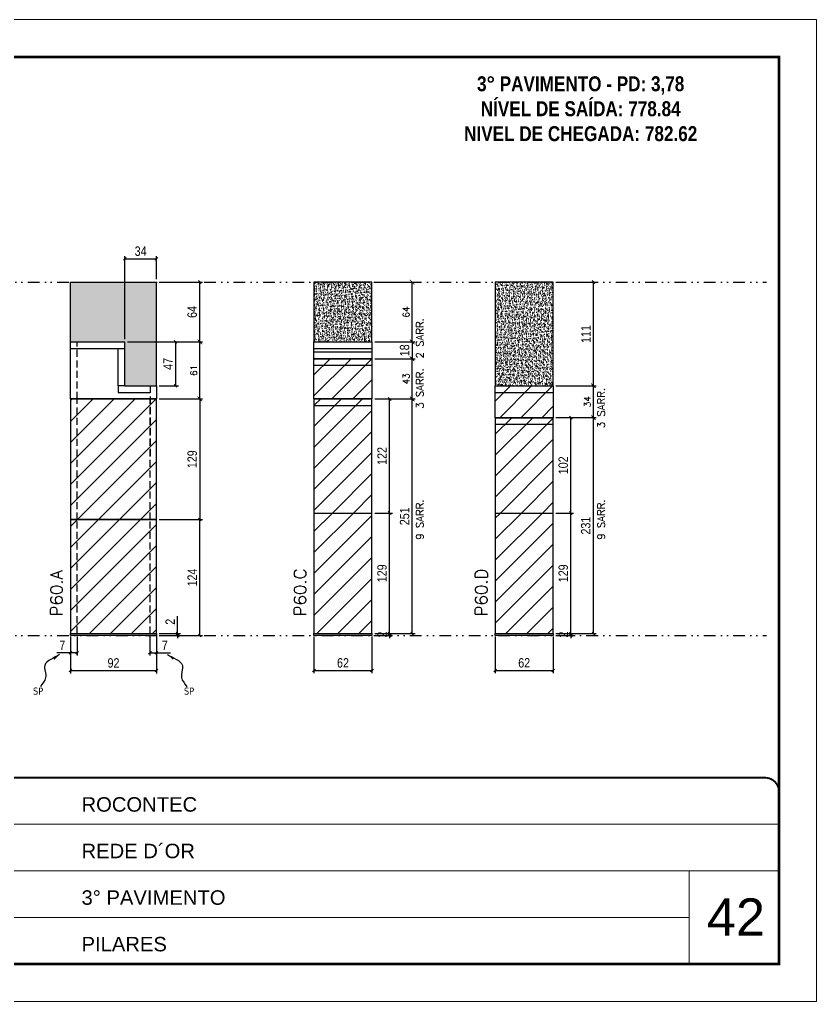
# Model space of a CAD drawing. Extents: x 2949 to 9203, y -16089 to 12527.
# Drawn here: x 5180 to 6033, y -9 to 1041 of the extents above; entities that cross this region are included whole.
import ezdxf

# ---------------------------------------------------------------- set-up
doc = ezdxf.new("R2010")
doc.units = 0
for name, pattern in [('CONTINUO', [0]), ('DASHED', [0.75, 0.5, -0.25]), ('DIVIDE2', [0.625, 0.25, -0.125, 0, -0.125, 0, -0.125]), ('HIDDEN', [0.375, 0.25, -0.125])]:
    doc.linetypes.add(name, pattern=pattern)
for name, color, linetype, lineweight in [('CARIMBO', 255, 'Continuous', 9), ('Folhas', 255, 'Continuous', 9), ('Hachura', 251, 'Continuous', 9), ('SARRAFO DE PRESSAO', 251, 'DASHED', 9), ('Texto Seção', 7, 'Continuous', 15)]:
    doc.layers.add(name, color=color, linetype=linetype, lineweight=lineweight)
for name, color, linetype in [('COTA', 241, 'Continuous'), ('NOMENCLATURA', 7, 'Continuous'), ('Nível', 160, 'Continuous'), ('Painéis', 200, 'Continuous'), ('SARR_2.2x7', 40, 'Continuous'), ('Sarrafo de Pressão', 42, 'HIDDEN'), ('texto', 7, 'Continuous')]:
    doc.layers.add(name, color=color, linetype=linetype)
doc.styles.add('ARIAL', font='arial.ttf')
doc.styles.add('COTA TECNICA', font='techl___.ttf', dxfattribs={"height": 10})
doc.styles.add('COTA TECNICA-50', font='techl___.ttf', dxfattribs={"height": 10})
doc.styles.add('REGUA-120', font='ROMANS.shx', dxfattribs={"height": 15})
doc.styles.add('ROMANC', font='techb___.ttf', dxfattribs={"height": 2.5})
doc.styles.add('ROMANS', font='romans.shx')
doc.styles.get("Standard").update_dxf_attribs({"font": 'arial.ttf'})
doc.dimstyles.new('COTA PAINEL-50', dxfattribs={"dimtxt": 10, "dimasz": 3, "dimexe": 3, "dimexo": 3, "dimgap": 3, "dimtad": 1, "dimdec": 1, "dimzin": 12, "dimdsep": 46, "dimtxsty": 'COTA TECNICA-50', "dimblk1": 'OBLIQUE', "dimblk2": 'OBLIQUE', "dimsah": 1, "dimcen": 0.9, "dimclrd": 4, "dimclre": 4, "dimclrt": 240, "dimadec": 1, "dimazin": 3, "dimtfac": 1, "dimtdec": 1, "dimtmove": 0, "dimatfit": 3, "dimfxl": 1, "dimtolj": 1, "dimtzin": 12, "dimarcsym": 0})
doc.dimstyles.new('Cota Paínel', dxfattribs={"dimtxt": 7, "dimasz": 5, "dimexe": 3, "dimexo": 3, "dimgap": 3, "dimtad": 1, "dimdec": 1, "dimzin": 12, "dimdsep": 46, "dimtxsty": 'ROMANS', "dimblk": 'ARCHTICK', "dimcen": 0, "dimclrd": 4, "dimclre": 4, "dimclrt": 1, "dimadec": 1, "dimazin": 3, "dimtfac": 1, "dimtdec": 1, "dimtmove": 0, "dimatfit": 3, "dimldrblk": 'OBLIQUE', "dimfxl": 1, "dimtolj": 1, "dimtzin": 12, "dimarcsym": 0})
doc.dimstyles.new('PAINEL', dxfattribs={"dimtxt": 10, "dimasz": 3, "dimexe": 3, "dimexo": 3, "dimgap": 3, "dimtad": 1, "dimdec": 1, "dimzin": 12, "dimdsep": 46, "dimtxsty": 'COTA TECNICA', "dimblk1": 'OBLIQUE', "dimblk2": 'OBLIQUE', "dimsah": 1, "dimcen": 0.9, "dimclrd": 4, "dimclre": 4, "dimclrt": 240, "dimadec": 1, "dimazin": 3, "dimtfac": 1, "dimtdec": 1, "dimtmove": 0, "dimatfit": 3, "dimfxl": 1, "dimtolj": 1, "dimtzin": 12, "dimarcsym": 0})
doc.dimstyles.get("Standard").update_dxf_attribs({"dimtxt": 0.18, "dimasz": 0.18, "dimexe": 0.18, "dimexo": 0.0625, "dimgap": 0.09, "dimtad": 0, "dimtih": 1, "dimtoh": 1, "dimdec": 4, "dimzin": 0, "dimdsep": 46, "dimtxsty": 'Standard', "dimcen": 0.09, "dimadec": 0, "dimazin": 0, "dimtfac": 1, "dimtdec": 4, "dimtofl": 0, "dimtmove": 0, "dimatfit": 3, "dimfxl": 1, "dimtolj": 1, "dimtzin": 0, "dimarcsym": 0})
pattern_1 = [(45, (-125915.903, -28456.346), (-11.2253202, 11.2253202), [])]
pattern_2 = [(45, (-126211.354, -28456.346), (-11.2253202, 11.2253202), [])]

# ---------------------------------------------------------------- blocks, each defined once
blk = doc.blocks.new('9999999999')
at = {"color": 30, "linetype": 'CONTINUO'}
for p, q in [((98564.6, 34379.6), (99584, 34379.6)), ((98564.6, 34329.8), (99488, 34329.8)), ((99584, 34329.8), (99488, 34329.8)), ((99488, 34329.8), (99488, 34230.2)), ((98564.6, 34280), (99488, 34280))]:
    blk.add_line(p, q, dxfattribs=at)
at = {"color": 30, "linetype": 'CONTINUO', "const_width": 2}
blk.add_lwpolyline([(99584, 34230.2), (99584, 34414.4, 0.414214), (99569, 34429.4), (98229, 34429.4, 0.414214), (98214, 34414.4), (98214, 34245.2, 0.414214), (98229, 34230.2), (99584, 34230.2)], format="xyb", dxfattribs=at)
at = {"layer": 'Folhas'}
blk.add_lwpolyline([(98139, 34190.2), (99624, 34190.2), (99624, 35240.2), (98139, 35240.2)], close=True, dxfattribs=at)
at = {"layer": 'Folhas', "color": 30, "const_width": 3}
blk.add_lwpolyline([(98214, 34230.2), (99584, 34230.2), (99584, 35200.2), (98214, 35200.2)], close=True, dxfattribs=at)
at = {"color": 7, "linetype": 'Continuous', "ltscale": 5, "style": 'ARIAL'}
for s, height, p in [('ROCONTEC', 15.48, (98837.7, 34393.1)), ('REDE D´OR', 15.48, (98837.7, 34343.3)), ('3° PAVIMENTO', 15.483, (98837.7, 34293.5)), ('PILARES', 15.48, (98837.7, 34243.7))]:
    blk.add_text(s, height=height, dxfattribs=at).set_placement(p)
blk = doc.blocks.new('_Oblique')
at = {"color": 0, "linetype": 'ByBlock', "lineweight": -2}
blk.add_line((-0.5, -0.5), (0.5, 0.5), dxfattribs=at)
blk = doc.blocks.new('*D1365')
at = {"layer": 'COTA', "color": 4, "lineweight": -2, "transparency": 16777216}
for p, q in [((5234.5, 381.3), (5234.5, 341.8)), ((5326.5, 381.3), (5326.5, 341.8)), ((5234.5, 344.8), (5326.5, 344.8))]:
    blk.add_line(p, q, dxfattribs=at)
at = {"layer": 'Defpoints', "color": 0, "transparency": 16777216}
for p in [(5234.5, 384.3), (5326.5, 384.3), (5326.5, 344.8)]:
    blk.add_point(p, dxfattribs=at)
at = {"layer": 'COTA', "color": 4, "lineweight": -2, "transparency": 16777216, "xscale": 3, "yscale": 3, "zscale": 3, "rotation": 180}
blk.add_blockref('_Oblique', (5234.5, 344.8), dxfattribs=at)
at = {"layer": 'COTA', "color": 4, "lineweight": -2, "transparency": 16777216, "xscale": 3, "yscale": 3, "zscale": 3}
blk.add_blockref('_Oblique', (5326.5, 344.8), dxfattribs=at)
at = {"layer": 'COTA', "color": 240, "transparency": 16777216, "insert": (5280.5, 352.9), "char_height": 10, "attachment_point": 5, "style": 'COTA TECNICA'}
blk.add_mtext('\\A1;92', dxfattribs=at)
blk = doc.blocks.new('*D1366')
at = {"layer": 'COTA', "color": 4, "lineweight": -2, "transparency": 16777216}
for p, q in [((5234.5, 379.3), (5234.5, 360.8)), ((5241.5, 381.3), (5241.5, 360.8)), ((5234.5, 363.8), (5219.8, 363.8)), ((5241.5, 363.8), (5234.5, 363.8))]:
    blk.add_line(p, q, dxfattribs=at)
at = {"layer": 'Defpoints', "color": 0, "transparency": 16777216}
for p in [(5234.5, 382.3), (5241.5, 384.3), (5234.5, 363.8)]:
    blk.add_point(p, dxfattribs=at)
at = {"layer": 'COTA', "color": 4, "lineweight": -2, "transparency": 16777216, "xscale": 3, "yscale": 3, "zscale": 3, "rotation": 180}
blk.add_blockref('_Oblique', (5234.5, 363.8), dxfattribs=at)
at = {"layer": 'COTA', "color": 4, "lineweight": -2, "transparency": 16777216, "xscale": 3, "yscale": 3, "zscale": 3}
blk.add_blockref('_Oblique', (5241.5, 363.8), dxfattribs=at)
at = {"layer": 'COTA', "color": 240, "transparency": 16777216, "insert": (5225.7, 371.8), "char_height": 10, "attachment_point": 5, "style": 'COTA TECNICA-50'}
blk.add_mtext('\\A1;7', dxfattribs=at)
blk = doc.blocks.new('*D1367')
at = {"layer": 'COTA', "color": 4, "lineweight": -2, "transparency": 16777216}
for p, q in [((5319.5, 381.3), (5319.5, 360.8)), ((5326.5, 379.3), (5326.5, 360.8)), ((5319.5, 363.8), (5326.5, 363.8)), ((5326.5, 363.8), (5341.3, 363.8))]:
    blk.add_line(p, q, dxfattribs=at)
at = {"layer": 'Defpoints', "color": 0, "transparency": 16777216}
for p in [(5319.5, 384.3), (5326.5, 382.3), (5326.5, 363.8)]:
    blk.add_point(p, dxfattribs=at)
at = {"layer": 'COTA', "color": 4, "lineweight": -2, "transparency": 16777216, "xscale": 3, "yscale": 3, "zscale": 3, "rotation": 180}
blk.add_blockref('_Oblique', (5319.5, 363.8), dxfattribs=at)
at = {"layer": 'COTA', "color": 4, "lineweight": -2, "transparency": 16777216, "xscale": 3, "yscale": 3, "zscale": 3}
blk.add_blockref('_Oblique', (5326.5, 363.8), dxfattribs=at)
at = {"layer": 'COTA', "color": 240, "transparency": 16777216, "insert": (5335.4, 371.8), "char_height": 10, "attachment_point": 5, "style": 'COTA TECNICA-50'}
blk.add_mtext('\\A1;7', dxfattribs=at)
blk = doc.blocks.new('*D1368')
at = {"layer": 'COTA', "color": 4, "lineweight": -2, "transparency": 16777216}
for p, q in [((5329.5, 506.3), (5375.8, 506.3)), ((5372.8, 382.3), (5372.8, 506.3)), ((5329.5, 382.3), (5375.8, 382.3))]:
    blk.add_line(p, q, dxfattribs=at)
at = {"layer": 'Defpoints', "color": 0, "transparency": 16777216}
for p in [(5326.5, 506.3), (5372.8, 506.3), (5326.5, 382.3)]:
    blk.add_point(p, dxfattribs=at)
at = {"layer": 'COTA', "color": 4, "lineweight": -2, "transparency": 16777216, "xscale": 3, "yscale": 3, "zscale": 3}
for p, rotation in [((5372.8, 506.3), 90), ((5372.8, 382.3), 270)]:
    blk.add_blockref('_Oblique', p, dxfattribs=dict(at, rotation=rotation))
at = {"layer": 'COTA', "color": 240, "transparency": 16777216, "insert": (5364.7, 444.3), "char_height": 10, "attachment_point": 5, "rotation": 90, "style": 'COTA TECNICA-50'}
blk.add_mtext('\\A1;124', dxfattribs=at)
blk = doc.blocks.new('*D1369')
at = {"layer": 'COTA', "color": 4, "lineweight": -2, "transparency": 16777216}
for p, q in [((5349.1, 384.3), (5349.1, 403.1)), ((5329.5, 384.3), (5352.1, 384.3)), ((5329.5, 382.3), (5352.1, 382.3)), ((5349.1, 382.3), (5349.1, 384.3)), ((5349.1, 382.3), (5349.1, 379.3))]:
    blk.add_line(p, q, dxfattribs=at)
at = {"layer": 'Defpoints', "color": 0, "transparency": 16777216}
for p in [(5326.5, 384.3), (5326.5, 382.3), (5349.1, 382.3)]:
    blk.add_point(p, dxfattribs=at)
at = {"layer": 'COTA', "color": 4, "lineweight": -2, "transparency": 16777216, "xscale": 3, "yscale": 3, "zscale": 3}
for p, rotation in [((5349.1, 384.3), 270), ((5349.1, 382.3), 90)]:
    blk.add_blockref('_Oblique', p, dxfattribs=dict(at, rotation=rotation))
at = {"layer": 'COTA', "color": 240, "transparency": 16777216, "insert": (5341.1, 397), "char_height": 10, "attachment_point": 5, "rotation": 90, "style": 'COTA TECNICA-50'}
blk.add_mtext('\\A1;2', dxfattribs=at)
blk = doc.blocks.new('*D1370')
at = {"layer": 'COTA', "color": 4, "linetype": 'ByBlock', "lineweight": -2, "transparency": 16777216}
for p, q in [((5329.5, 635.3), (5375.8, 635.3)), ((5372.8, 635.3), (5372.8, 506.3)), ((5329.5, 506.3), (5375.8, 506.3))]:
    blk.add_line(p, q, dxfattribs=at)
at = {"layer": 'Defpoints', "color": 0, "linetype": 'ByBlock', "transparency": 16777216}
for p in [(5326.5, 635.3), (5326.5, 506.3), (5372.8, 506.3)]:
    blk.add_point(p, dxfattribs=at)
at = {"layer": 'COTA', "color": 4, "linetype": 'ByBlock', "lineweight": -2, "transparency": 16777216, "xscale": 3, "yscale": 3, "zscale": 3}
for p, rotation in [((5372.8, 635.3), 90), ((5372.8, 506.3), 270)]:
    blk.add_blockref('_Oblique', p, dxfattribs=dict(at, rotation=rotation))
at = {"layer": 'COTA', "color": 240, "linetype": 'ByBlock', "transparency": 16777216, "insert": (5364.7, 570.8), "char_height": 10, "attachment_point": 5, "rotation": 90, "style": 'COTA TECNICA'}
blk.add_mtext('\\A1;129', dxfattribs=at)
blk = doc.blocks.new('*D1371')
at = {"layer": 'COTA', "color": 4, "lineweight": -2, "transparency": 16777216}
for p, q in [((5495, 381.3), (5495, 341.9)), ((5557, 381.3), (5557, 341.9)), ((5495, 344.9), (5557, 344.9))]:
    blk.add_line(p, q, dxfattribs=at)
at = {"layer": 'Defpoints', "color": 0, "transparency": 16777216}
for p in [(5495, 384.3), (5557, 384.3), (5557, 344.9)]:
    blk.add_point(p, dxfattribs=at)
at = {"layer": 'COTA', "color": 4, "lineweight": -2, "transparency": 16777216, "xscale": 3, "yscale": 3, "zscale": 3, "rotation": 180}
blk.add_blockref('_Oblique', (5495, 344.9), dxfattribs=at)
at = {"layer": 'COTA', "color": 4, "lineweight": -2, "transparency": 16777216, "xscale": 3, "yscale": 3, "zscale": 3}
blk.add_blockref('_Oblique', (5557, 344.9), dxfattribs=at)
at = {"layer": 'COTA', "color": 240, "transparency": 16777216, "insert": (5526, 353), "char_height": 10, "attachment_point": 5, "style": 'COTA TECNICA'}
blk.add_mtext('\\A1;62', dxfattribs=at)
blk = doc.blocks.new('*D1372')
at = {"layer": 'COTA', "color": 4, "lineweight": -2, "transparency": 16777216}
for p, q in [((5560, 384.3), (5578.9, 384.3)), ((5560, 382.3), (5578.9, 382.3)), ((5575.9, 384.3), (5575.9, 387.3)), ((5575.9, 382.3), (5575.9, 384.3)), ((5575.9, 382.3), (5575.9, 379.3))]:
    blk.add_line(p, q, dxfattribs=at)
at = {"layer": 'Defpoints', "color": 0, "transparency": 16777216}
for p in [(5557, 384.3), (5557, 382.3), (5575.9, 384.3)]:
    blk.add_point(p, dxfattribs=at)
at = {"layer": 'COTA', "color": 4, "lineweight": -2, "transparency": 16777216, "xscale": 3, "yscale": 3, "zscale": 3}
for p, rotation in [((5575.9, 384.3), 270), ((5575.9, 382.3), 90)]:
    blk.add_blockref('_Oblique', p, dxfattribs=dict(at, rotation=rotation))
at = {"layer": 'COTA', "color": 240, "transparency": 16777216, "insert": (5567.9, 383.3), "char_height": 10, "attachment_point": 5, "rotation": 90, "style": 'COTA TECNICA-50'}
blk.add_mtext('\\A1;2', dxfattribs=at)
blk = doc.blocks.new('*D1384')
at = {"layer": 'COTA', "color": 4, "linetype": 'ByBlock', "lineweight": -2, "transparency": 16777216}
for p, q in [((5560, 635.3), (5603.1, 635.3)), ((5600.1, 384.3), (5600.1, 635.3)), ((5560, 384.3), (5603.1, 384.3))]:
    blk.add_line(p, q, dxfattribs=at)
at = {"layer": 'Defpoints', "color": 0, "linetype": 'ByBlock', "transparency": 16777216}
for p in [(5557, 635.3), (5600.1, 635.3), (5557, 384.3)]:
    blk.add_point(p, dxfattribs=at)
at = {"layer": 'COTA', "color": 4, "linetype": 'ByBlock', "lineweight": -2, "transparency": 16777216, "xscale": 3, "yscale": 3, "zscale": 3}
for p, rotation in [((5600.1, 635.3), 90), ((5600.1, 384.3), 270)]:
    blk.add_blockref('_Oblique', p, dxfattribs=dict(at, rotation=rotation))
at = {"layer": 'COTA', "color": 240, "linetype": 'ByBlock', "transparency": 16777216, "insert": (5592, 509.8), "char_height": 10, "attachment_point": 5, "rotation": 90, "style": 'COTA TECNICA'}
blk.add_mtext('\\A1;251', dxfattribs=at)
blk = doc.blocks.new('*D1385')
at = {"layer": 'COTA', "color": 4, "linetype": 'ByBlock', "lineweight": -2, "transparency": 16777216}
for p, q in [((5560, 513.3), (5578.9, 513.3)), ((5575.9, 384.3), (5575.9, 513.3)), ((5560, 384.3), (5578.9, 384.3))]:
    blk.add_line(p, q, dxfattribs=at)
at = {"layer": 'Defpoints', "color": 0, "linetype": 'ByBlock', "transparency": 16777216}
for p in [(5557, 513.3), (5575.9, 513.3), (5557, 384.3)]:
    blk.add_point(p, dxfattribs=at)
at = {"layer": 'COTA', "color": 4, "linetype": 'ByBlock', "lineweight": -2, "transparency": 16777216, "xscale": 3, "yscale": 3, "zscale": 3}
for p, rotation in [((5575.9, 513.3), 90), ((5575.9, 384.3), 270)]:
    blk.add_blockref('_Oblique', p, dxfattribs=dict(at, rotation=rotation))
at = {"layer": 'COTA', "color": 240, "linetype": 'ByBlock', "transparency": 16777216, "insert": (5567.8, 448.8), "char_height": 10, "attachment_point": 5, "rotation": 90, "style": 'COTA TECNICA'}
blk.add_mtext('\\A1;129', dxfattribs=at)
blk = doc.blocks.new('*D1386')
at = {"layer": 'COTA', "color": 4, "linetype": 'ByBlock', "lineweight": -2, "transparency": 16777216}
for p, q in [((5560, 635.3), (5578.9, 635.3)), ((5575.9, 513.3), (5575.9, 635.3)), ((5560, 513.3), (5578.9, 513.3))]:
    blk.add_line(p, q, dxfattribs=at)
at = {"layer": 'Defpoints', "color": 0, "linetype": 'ByBlock', "transparency": 16777216}
for p in [(5557, 635.3), (5575.9, 635.3), (5557, 513.3)]:
    blk.add_point(p, dxfattribs=at)
at = {"layer": 'COTA', "color": 4, "linetype": 'ByBlock', "lineweight": -2, "transparency": 16777216, "xscale": 3, "yscale": 3, "zscale": 3}
for p, rotation in [((5575.9, 635.3), 90), ((5575.9, 513.3), 270)]:
    blk.add_blockref('_Oblique', p, dxfattribs=dict(at, rotation=rotation))
at = {"layer": 'COTA', "color": 240, "linetype": 'ByBlock', "transparency": 16777216, "insert": (5567.8, 574.3), "char_height": 10, "attachment_point": 5, "rotation": 90, "style": 'COTA TECNICA'}
blk.add_mtext('\\A1;122', dxfattribs=at)
blk = doc.blocks.new('*D1373')
at = {"layer": 'COTA', "color": 4, "lineweight": -2, "transparency": 16777216}
for p, q in [((5688.9, 381.3), (5688.9, 341.9)), ((5750.9, 381.3), (5750.9, 341.9)), ((5688.9, 344.9), (5750.9, 344.9))]:
    blk.add_line(p, q, dxfattribs=at)
at = {"layer": 'Defpoints', "color": 0, "transparency": 16777216}
for p in [(5688.9, 384.3), (5750.9, 384.3), (5750.9, 344.9)]:
    blk.add_point(p, dxfattribs=at)
at = {"layer": 'COTA', "color": 4, "lineweight": -2, "transparency": 16777216, "xscale": 3, "yscale": 3, "zscale": 3, "rotation": 180}
blk.add_blockref('_Oblique', (5688.9, 344.9), dxfattribs=at)
at = {"layer": 'COTA', "color": 4, "lineweight": -2, "transparency": 16777216, "xscale": 3, "yscale": 3, "zscale": 3}
blk.add_blockref('_Oblique', (5750.9, 344.9), dxfattribs=at)
at = {"layer": 'COTA', "color": 240, "transparency": 16777216, "insert": (5719.9, 353), "char_height": 10, "attachment_point": 5, "style": 'COTA TECNICA'}
blk.add_mtext('\\A1;62', dxfattribs=at)
blk = doc.blocks.new('*D1374')
at = {"layer": 'COTA', "color": 4, "lineweight": -2, "transparency": 16777216}
for p, q in [((5753.9, 384.3), (5772.8, 384.3)), ((5753.9, 382.3), (5772.8, 382.3)), ((5769.8, 384.3), (5769.8, 387.3)), ((5769.8, 382.3), (5769.8, 384.3)), ((5769.8, 382.3), (5769.8, 379.3))]:
    blk.add_line(p, q, dxfattribs=at)
at = {"layer": 'Defpoints', "color": 0, "transparency": 16777216}
for p in [(5750.9, 384.3), (5750.9, 382.3), (5769.8, 384.3)]:
    blk.add_point(p, dxfattribs=at)
at = {"layer": 'COTA', "color": 4, "lineweight": -2, "transparency": 16777216, "xscale": 3, "yscale": 3, "zscale": 3}
for p, rotation in [((5769.8, 384.3), 270), ((5769.8, 382.3), 90)]:
    blk.add_blockref('_Oblique', p, dxfattribs=dict(at, rotation=rotation))
at = {"layer": 'COTA', "color": 240, "transparency": 16777216, "insert": (5761.8, 383.3), "char_height": 10, "attachment_point": 5, "rotation": 90, "style": 'COTA TECNICA-50'}
blk.add_mtext('\\A1;2', dxfattribs=at)
blk = doc.blocks.new('*D1387')
at = {"layer": 'COTA', "color": 4, "linetype": 'ByBlock', "lineweight": -2, "transparency": 16777216}
for p, q in [((5753.9, 615.3), (5797, 615.3)), ((5794, 384.3), (5794, 615.3)), ((5753.9, 384.3), (5797, 384.3))]:
    blk.add_line(p, q, dxfattribs=at)
at = {"layer": 'Defpoints', "color": 0, "linetype": 'ByBlock', "transparency": 16777216}
for p in [(5750.9, 615.3), (5794, 615.3), (5750.9, 384.3)]:
    blk.add_point(p, dxfattribs=at)
at = {"layer": 'COTA', "color": 4, "linetype": 'ByBlock', "lineweight": -2, "transparency": 16777216, "xscale": 3, "yscale": 3, "zscale": 3}
for p, rotation in [((5794, 615.3), 90), ((5794, 384.3), 270)]:
    blk.add_blockref('_Oblique', p, dxfattribs=dict(at, rotation=rotation))
at = {"layer": 'COTA', "color": 240, "linetype": 'ByBlock', "transparency": 16777216, "insert": (5785.8, 499.8), "char_height": 10, "attachment_point": 5, "rotation": 90, "style": 'COTA TECNICA'}
blk.add_mtext('\\A1;231', dxfattribs=at)
blk = doc.blocks.new('*D1388')
at = {"layer": 'COTA', "color": 4, "linetype": 'ByBlock', "lineweight": -2, "transparency": 16777216}
for p, q in [((5753.9, 513.3), (5772.8, 513.3)), ((5769.8, 384.3), (5769.8, 513.3)), ((5753.9, 384.3), (5772.8, 384.3))]:
    blk.add_line(p, q, dxfattribs=at)
at = {"layer": 'Defpoints', "color": 0, "linetype": 'ByBlock', "transparency": 16777216}
for p in [(5750.9, 513.3), (5769.8, 513.3), (5750.9, 384.3)]:
    blk.add_point(p, dxfattribs=at)
at = {"layer": 'COTA', "color": 4, "linetype": 'ByBlock', "lineweight": -2, "transparency": 16777216, "xscale": 3, "yscale": 3, "zscale": 3}
for p, rotation in [((5769.8, 513.3), 90), ((5769.8, 384.3), 270)]:
    blk.add_blockref('_Oblique', p, dxfattribs=dict(at, rotation=rotation))
at = {"layer": 'COTA', "color": 240, "linetype": 'ByBlock', "transparency": 16777216, "insert": (5761.7, 448.8), "char_height": 10, "attachment_point": 5, "rotation": 90, "style": 'COTA TECNICA'}
blk.add_mtext('\\A1;129', dxfattribs=at)
blk = doc.blocks.new('*D1389')
at = {"layer": 'COTA', "color": 4, "linetype": 'ByBlock', "lineweight": -2, "transparency": 16777216}
for p, q in [((5753.9, 615.3), (5772.8, 615.3)), ((5769.8, 513.3), (5769.8, 615.3)), ((5753.9, 513.3), (5772.8, 513.3))]:
    blk.add_line(p, q, dxfattribs=at)
at = {"layer": 'Defpoints', "color": 0, "linetype": 'ByBlock', "transparency": 16777216}
for p in [(5750.9, 615.3), (5769.8, 615.3), (5750.9, 513.3)]:
    blk.add_point(p, dxfattribs=at)
at = {"layer": 'COTA', "color": 4, "linetype": 'ByBlock', "lineweight": -2, "transparency": 16777216, "xscale": 3, "yscale": 3, "zscale": 3}
for p, rotation in [((5769.8, 615.3), 90), ((5769.8, 513.3), 270)]:
    blk.add_blockref('_Oblique', p, dxfattribs=dict(at, rotation=rotation))
at = {"layer": 'COTA', "color": 240, "linetype": 'ByBlock', "transparency": 16777216, "insert": (5761.7, 564.3), "char_height": 10, "attachment_point": 5, "rotation": 90, "style": 'COTA TECNICA'}
blk.add_mtext('\\A1;102', dxfattribs=at)
blk = doc.blocks.new('_ArchTick')
at = {"color": 0, "linetype": 'ByBlock', "const_width": 0.15}
blk.add_lwpolyline([(-0.5, -0.5), (0.5, 0.5)], dxfattribs=at)
blk = doc.blocks.new('*D1382')
at = {"layer": 'COTA', "color": 4, "lineweight": -2, "transparency": 16777216}
for p, q in [((5560, 678.3), (5603.1, 678.3)), ((5600.1, 635.3), (5600.1, 678.3)), ((5560, 635.3), (5603.1, 635.3))]:
    blk.add_line(p, q, dxfattribs=at)
at = {"layer": 'Defpoints', "color": 0, "transparency": 16777216}
for p in [(5557, 678.3), (5600.1, 678.3), (5557, 635.3)]:
    blk.add_point(p, dxfattribs=at)
at = {"layer": 'COTA', "color": 4, "lineweight": -2, "transparency": 16777216, "xscale": 5, "yscale": 5, "zscale": 5}
for p, rotation in [((5600.1, 678.3), 90), ((5600.1, 635.3), 270)]:
    blk.add_blockref('_ArchTick', p, dxfattribs=dict(at, rotation=rotation))
at = {"layer": 'COTA', "color": 1, "transparency": 16777216, "insert": (5593.6, 656.8), "char_height": 7, "attachment_point": 5, "rotation": 90, "style": 'ROMANS'}
blk.add_mtext('\\A1;43', dxfattribs=at)
blk = doc.blocks.new('*D1383')
at = {"layer": 'COTA', "color": 4, "lineweight": -2, "transparency": 16777216}
for p, q in [((5753.9, 649.3), (5797, 649.3)), ((5794, 615.3), (5794, 649.3)), ((5753.9, 615.3), (5797, 615.3))]:
    blk.add_line(p, q, dxfattribs=at)
at = {"layer": 'Defpoints', "color": 0, "transparency": 16777216}
for p in [(5750.9, 649.3), (5794, 649.3), (5750.9, 615.3)]:
    blk.add_point(p, dxfattribs=at)
at = {"layer": 'COTA', "color": 4, "lineweight": -2, "transparency": 16777216, "xscale": 5, "yscale": 5, "zscale": 5}
for p, rotation in [((5794, 649.3), 90), ((5794, 615.3), 270)]:
    blk.add_blockref('_ArchTick', p, dxfattribs=dict(at, rotation=rotation))
at = {"layer": 'COTA', "color": 1, "transparency": 16777216, "insert": (5787.5, 632.3), "char_height": 7, "attachment_point": 5, "rotation": 90, "style": 'ROMANS'}
blk.add_mtext('\\A1;34', dxfattribs=at)
blk = doc.blocks.new('*D1391')
at = {"layer": 'COTA', "color": 4, "lineweight": -2, "transparency": 16777216}
for p, q in [((5329.5, 696.3), (5375.8, 696.3)), ((5372.8, 635.3), (5372.8, 696.3)), ((5329.5, 635.3), (5375.8, 635.3))]:
    blk.add_line(p, q, dxfattribs=at)
at = {"layer": 'Defpoints', "color": 0, "transparency": 16777216}
for p in [(5326.5, 696.3), (5372.8, 696.3), (5326.5, 635.3)]:
    blk.add_point(p, dxfattribs=at)
at = {"layer": 'COTA', "color": 4, "lineweight": -2, "transparency": 16777216, "xscale": 5, "yscale": 5, "zscale": 5}
for p, rotation in [((5372.8, 696.3), 90), ((5372.8, 635.3), 270)]:
    blk.add_blockref('_ArchTick', p, dxfattribs=dict(at, rotation=rotation))
at = {"layer": 'COTA', "color": 1, "transparency": 16777216, "insert": (5366.3, 665.8), "char_height": 7, "attachment_point": 5, "rotation": 90, "style": 'ROMANS'}
blk.add_mtext('\\A1;61', dxfattribs=at)
blk = doc.blocks.new('*D2427')
at = {"layer": 'COTA', "color": 4, "lineweight": -2, "transparency": 16777216}
for p, q in [((5753.9, 760.3), (5797, 760.3)), ((5794, 649.3), (5794, 760.3)), ((5753.9, 649.3), (5797, 649.3))]:
    blk.add_line(p, q, dxfattribs=at)
at = {"layer": 'Defpoints', "color": 0, "transparency": 16777216}
for p in [(5750.9, 760.3), (5794, 760.3), (5750.9, 649.3)]:
    blk.add_point(p, dxfattribs=at)
at = {"layer": 'COTA', "color": 4, "lineweight": -2, "transparency": 16777216, "xscale": 3, "yscale": 3, "zscale": 3}
for p, rotation in [((5794, 760.3), 90), ((5794, 649.3), 270)]:
    blk.add_blockref('_Oblique', p, dxfattribs=dict(at, rotation=rotation))
at = {"layer": 'COTA', "color": 240, "transparency": 16777216, "insert": (5785.9, 704.8), "char_height": 10, "attachment_point": 5, "rotation": 90, "style": 'COTA TECNICA-50'}
blk.add_mtext('\\A1;111', dxfattribs=at)
blk = doc.blocks.new('*D2428')
at = {"layer": 'COTA', "color": 4, "lineweight": -2, "transparency": 16777216}
for p, q in [((5329.5, 760.3), (5375.8, 760.3)), ((5372.8, 696.3), (5372.8, 760.3)), ((5295.5, 696.3), (5375.8, 696.3))]:
    blk.add_line(p, q, dxfattribs=at)
at = {"layer": 'Defpoints', "color": 0, "transparency": 16777216}
for p in [(5326.5, 760.3), (5372.8, 760.3), (5292.5, 696.3)]:
    blk.add_point(p, dxfattribs=at)
at = {"layer": 'COTA', "color": 4, "lineweight": -2, "transparency": 16777216, "xscale": 3, "yscale": 3, "zscale": 3}
for p, rotation in [((5372.8, 760.3), 90), ((5372.8, 696.3), 270)]:
    blk.add_blockref('_Oblique', p, dxfattribs=dict(at, rotation=rotation))
at = {"layer": 'COTA', "color": 240, "transparency": 16777216, "insert": (5364.7, 728.3), "char_height": 10, "attachment_point": 5, "rotation": 90, "style": 'COTA TECNICA-50'}
blk.add_mtext('\\A1;64', dxfattribs=at)
blk = doc.blocks.new('*D2429')
at = {"layer": 'COTA', "color": 4, "lineweight": -2, "transparency": 16777216}
for p, q in [((5295.5, 696.3), (5349.9, 696.3)), ((5346.9, 696.3), (5346.9, 649.3)), ((5329.5, 649.3), (5349.9, 649.3))]:
    blk.add_line(p, q, dxfattribs=at)
at = {"layer": 'Defpoints', "color": 0, "transparency": 16777216}
for p in [(5292.5, 696.3), (5326.5, 649.3), (5346.9, 649.3)]:
    blk.add_point(p, dxfattribs=at)
at = {"layer": 'COTA', "color": 4, "lineweight": -2, "transparency": 16777216, "xscale": 3, "yscale": 3, "zscale": 3}
for p, rotation in [((5346.9, 696.3), 90), ((5346.9, 649.3), 270)]:
    blk.add_blockref('_Oblique', p, dxfattribs=dict(at, rotation=rotation))
at = {"layer": 'COTA', "color": 240, "transparency": 16777216, "insert": (5338.8, 672.8), "char_height": 10, "attachment_point": 5, "rotation": 90, "style": 'COTA TECNICA-50'}
blk.add_mtext('\\A1;47', dxfattribs=at)
blk = doc.blocks.new('*D2430')
at = {"layer": 'COTA', "color": 4, "lineweight": -2, "transparency": 16777216}
for p, q in [((5292.5, 699.3), (5292.5, 788.1)), ((5326.5, 763.3), (5326.5, 788.1)), ((5292.5, 785.1), (5326.5, 785.1))]:
    blk.add_line(p, q, dxfattribs=at)
at = {"layer": 'Defpoints', "color": 0, "transparency": 16777216}
for p in [(5326.5, 785.1), (5326.5, 760.3), (5292.5, 696.3)]:
    blk.add_point(p, dxfattribs=at)
at = {"layer": 'COTA', "color": 4, "lineweight": -2, "transparency": 16777216, "xscale": 3, "yscale": 3, "zscale": 3, "rotation": 180}
blk.add_blockref('_Oblique', (5292.5, 785.1), dxfattribs=at)
at = {"layer": 'COTA', "color": 4, "lineweight": -2, "transparency": 16777216, "xscale": 3, "yscale": 3, "zscale": 3}
blk.add_blockref('_Oblique', (5326.5, 785.1), dxfattribs=at)
at = {"layer": 'COTA', "color": 240, "transparency": 16777216, "insert": (5309.5, 793.3), "char_height": 10, "attachment_point": 5, "style": 'COTA TECNICA-50'}
blk.add_mtext('\\A1;34', dxfattribs=at)
blk = doc.blocks.new('*D2503')
at = {"layer": 'COTA', "color": 4, "lineweight": -2, "transparency": 16777216}
for p, q in [((5560, 760.3), (5603.1, 760.3)), ((5600.1, 696.3), (5600.1, 760.3)), ((5560, 696.3), (5603.1, 696.3))]:
    blk.add_line(p, q, dxfattribs=at)
at = {"layer": 'Defpoints', "color": 0, "transparency": 16777216}
for p in [(5557, 760.3), (5600.1, 760.3), (5557, 696.3)]:
    blk.add_point(p, dxfattribs=at)
at = {"layer": 'COTA', "color": 4, "lineweight": -2, "transparency": 16777216, "xscale": 5, "yscale": 5, "zscale": 5}
for p, rotation in [((5600.1, 760.3), 90), ((5600.1, 696.3), 270)]:
    blk.add_blockref('_ArchTick', p, dxfattribs=dict(at, rotation=rotation))
at = {"layer": 'COTA', "color": 1, "transparency": 16777216, "insert": (5593.6, 728.3), "char_height": 7, "attachment_point": 5, "rotation": 90, "style": 'ROMANS'}
blk.add_mtext('\\A1;64', dxfattribs=at)
blk = doc.blocks.new('*D2703')
at = {"layer": 'COTA', "color": 4, "lineweight": -2, "transparency": 16777216}
for p, q in [((5560, 696.3), (5603.1, 696.3)), ((5600.1, 696.3), (5600.1, 678.3)), ((5560, 678.3), (5603.1, 678.3))]:
    blk.add_line(p, q, dxfattribs=at)
at = {"layer": 'Defpoints', "color": 0, "transparency": 16777216}
for p in [(5557, 696.3), (5557, 678.3), (5600.1, 678.3)]:
    blk.add_point(p, dxfattribs=at)
at = {"layer": 'COTA', "color": 4, "lineweight": -2, "transparency": 16777216, "xscale": 3, "yscale": 3, "zscale": 3}
for p, rotation in [((5600.1, 696.3), 90), ((5600.1, 678.3), 270)]:
    blk.add_blockref('_Oblique', p, dxfattribs=dict(at, rotation=rotation))
at = {"layer": 'COTA', "color": 240, "transparency": 16777216, "insert": (5592, 687.3), "char_height": 10, "attachment_point": 5, "rotation": 90, "style": 'COTA TECNICA-50'}
blk.add_mtext('\\A1;18', dxfattribs=at)

msp = doc.modelspace()

# ---------------------------------------------------------------- hatches: boundary and pattern name
at = {"layer": 'COTA', "linetype": 'ByBlock'}
h = msp.add_hatch(dxfattribs=at)
h.set_pattern_fill('AR-CONC', color=256, scale=0.03)
h.set_pattern_definition([(50, (-1598.5, 3463.7253), (5.46554, -0.4781726), [0.5715, -6.2865]), (355, (-1598.5, 3463.7253), (-1.0573026, 5.7317054), [0.4572, -5.0292175]), (100.451445, (-1598.0445, 3463.6855), (4.4082374, 5.2535326), [0.4857003, -5.3427073]), (46.1842, (-1598.5, 3465.249), (8.132371, -1.26127), [0.85725, -9.42975]), (96.63556, (-1597.822, 3465.144), (7.122124, 7.422784), [0.728551, -8.014068]), (351.18415, (-1598.5, 3465.249), (7.122124, 7.422784), [0.685799, -7.543792]), (21, (-1597.738, 3464.8683), (4.5484317, -3.067956), [0.5715, -6.2865]), (326, (-1597.738, 3464.8683), (1.854061, 5.525639), [0.4572, -5.0292]), (71.451445, (-1597.359, 3464.6127), (6.4024926, 2.457683), [0.4857003, -5.342698]), (37.5, (-1598.5, 3463.7253), (0.0926581, 2.53665117), [0, -4.96824, 0, -5.1054, 0, -5.04825]), (7.5, (-1598.5, 3463.7253), (2.0045899, 3.0054172), [0, -2.91084, 0, -4.85394, 0, -1.92405]), (327.5, (-1600.1993, 3463.7253), (4.06771786, -0.1718623), [0, -1.905, 0, -5.9436, 0, -7.8867]), (317.5, (-1600.9613, 3463.7253), (4.4438754, 0.7627947), [0, -2.4765, 0, -3.94716, 0, -5.6007])])
h.paths.add_polyline_path([(5326.55, 760.27), (5292.55, 760.27), (5234.55, 760.27), (5234.55, 696.27), (5292.55, 696.27), (5292.55, 649.27), (5326.55, 649.27)])
h = msp.add_hatch(dxfattribs=at)
h.set_pattern_fill('AR-CONC', color=256, scale=0.03)
h.set_pattern_definition([(50, (-1598.5, 3443.7253), (5.46554, -0.4781726), [0.5715, -6.2865]), (355, (-1598.5, 3443.7253), (-1.0573026, 5.7317054), [0.4572, -5.0292175]), (100.451445, (-1598.0445, 3443.6855), (4.4082374, 5.2535326), [0.4857003, -5.3427073]), (46.1842, (-1598.5, 3445.249), (8.132371, -1.26127), [0.85725, -9.42975]), (96.63556, (-1597.822, 3445.144), (7.122124, 7.422784), [0.728551, -8.014068]), (351.18415, (-1598.5, 3445.249), (7.122124, 7.422784), [0.685799, -7.543792]), (21, (-1597.738, 3444.8683), (4.5484317, -3.067956), [0.5715, -6.2865]), (326, (-1597.738, 3444.8683), (1.854061, 5.525639), [0.4572, -5.0292]), (71.451445, (-1597.359, 3444.6127), (6.4024926, 2.457683), [0.4857003, -5.342698]), (37.5, (-1598.5, 3443.7253), (0.0926581, 2.53665117), [0, -4.96824, 0, -5.1054, 0, -5.04825]), (7.5, (-1598.5, 3443.7253), (2.0045899, 3.0054172), [0, -2.91084, 0, -4.85394, 0, -1.92405]), (327.5, (-1600.1993, 3443.7253), (4.06771786, -0.1718623), [0, -1.905, 0, -5.9436, 0, -7.8867]), (317.5, (-1600.9613, 3443.7253), (4.4438754, 0.7627947), [0, -2.4765, 0, -3.94716, 0, -5.6007])])
h.paths.add_polyline_path([(5556.99, 760.27), (5494.99, 760.27), (5494.99, 696.27), (5556.99, 696.27)])
h = msp.add_hatch(dxfattribs=at)
h.set_pattern_fill('AR-CONC', color=256, scale=0.03)
h.set_pattern_definition([(50, (-1598.5, 3425.7253), (5.46554, -0.4781726), [0.5715, -6.2865]), (355, (-1598.5, 3425.7253), (-1.0573026, 5.7317054), [0.4572, -5.0292175]), (100.451445, (-1598.0445, 3425.6855), (4.4082374, 5.2535326), [0.4857003, -5.3427073]), (46.1842, (-1598.5, 3427.249), (8.132371, -1.26127), [0.85725, -9.42975]), (96.63556, (-1597.822, 3427.144), (7.122124, 7.422784), [0.728551, -8.014068]), (351.18415, (-1598.5, 3427.249), (7.122124, 7.422784), [0.685799, -7.543792]), (21, (-1597.738, 3426.8683), (4.5484317, -3.067956), [0.5715, -6.2865]), (326, (-1597.738, 3426.8683), (1.854061, 5.525639), [0.4572, -5.0292]), (71.451445, (-1597.359, 3426.6127), (6.4024926, 2.457683), [0.4857003, -5.342698]), (37.5, (-1598.5, 3425.7253), (0.0926581, 2.53665117), [0, -4.96824, 0, -5.1054, 0, -5.04825]), (7.5, (-1598.5, 3425.7253), (2.0045899, 3.0054172), [0, -2.91084, 0, -4.85394, 0, -1.92405]), (327.5, (-1600.1993, 3425.7253), (4.06771786, -0.1718623), [0, -1.905, 0, -5.9436, 0, -7.8867]), (317.5, (-1600.9613, 3425.7253), (4.4438754, 0.7627947), [0, -2.4765, 0, -3.94716, 0, -5.6007])])
h.paths.add_polyline_path([(5688.92, 649.27), (5750.92, 649.27), (5750.92, 760.27), (5688.92, 760.27)])
at = {"layer": 'Hachura', "linetype": 'ByBlock'}
h = msp.add_hatch(dxfattribs=at)
h.set_pattern_fill('ANSI31', color=256, scale=5)
h.set_pattern_definition([(45, (-1598.5, 3445.725), (-11.22532, 11.22532), [])])
h.paths.add_polyline_path([(5556.99, 678.27), (5494.99, 678.27), (5494.99, 635.27), (5556.99, 635.27)])
h = msp.add_hatch(dxfattribs=at)
h.set_pattern_fill('ANSI31', color=256, scale=5)
h.set_pattern_definition([(45, (-1598.5, 3425.725), (-11.22532, 11.22532), [])])
h.paths.add_polyline_path([(5688.92, 649.27), (5688.92, 615.27), (5750.92, 615.27), (5750.92, 649.27)])
h = msp.add_hatch(dxfattribs=at)
h.set_pattern_fill('ANSI31', color=256, scale=5)
h.set_pattern_definition(pattern_1)
h.paths.add_polyline_path([(5326.55, 635.27), (5234.55, 635.27), (5234.55, 506.27), (5326.55, 506.27)])
h = msp.add_hatch(dxfattribs=at)
h.set_pattern_fill('ANSI31', color=256, scale=5)
h.set_pattern_definition(pattern_2)
h.paths.add_polyline_path([(5494.99, 513.27), (5556.99, 513.27), (5556.99, 635.27), (5494.99, 635.27)])
h = msp.add_hatch(dxfattribs=at)
h.set_pattern_fill('ANSI31', color=256, scale=5)
h.set_pattern_definition(pattern_2)
h.paths.add_polyline_path([(5688.92, 513.27), (5750.92, 513.27), (5750.92, 615.27), (5688.92, 615.27)])
h = msp.add_hatch(dxfattribs=at)
h.set_pattern_fill('ANSI31', color=256, scale=5)
h.set_pattern_definition(pattern_1)
h.paths.add_polyline_path([(5326.55, 506.27), (5234.55, 506.27), (5234.55, 384.27), (5326.55, 384.27)])
h = msp.add_hatch(dxfattribs=at)
h.set_pattern_fill('ANSI31', color=256, scale=5)
h.set_pattern_definition(pattern_2)
h.paths.add_polyline_path([(5556.99, 513.27), (5494.99, 513.27), (5494.99, 384.27), (5556.99, 384.27)])
h = msp.add_hatch(dxfattribs=at)
h.set_pattern_fill('ANSI31', color=256, scale=5)
h.set_pattern_definition(pattern_2)
h.paths.add_polyline_path([(5750.92, 513.27), (5688.92, 513.27), (5688.92, 384.27), (5750.92, 384.27)])

# ---------------------------------------------------------------- linework, layer by layer
at = {"layer": 'COTA', "linetype": 'ByBlock'}
for p, q in [((5234.55, 696.27), (5234.55, 760.27)), ((5234.55, 760.27), (5292.55, 760.27)), ((5292.55, 760.27), (5326.55, 760.27)), ((5326.55, 649.27), (5326.55, 760.27))]:
    msp.add_line(p, q, dxfattribs=at)
for points in [[(5494.99, 696.27), (5556.99, 696.27), (5556.99, 760.27), (5494.99, 760.27)], [(5688.92, 649.27), (5750.92, 649.27), (5750.92, 760.27), (5688.92, 760.27)]]:
    msp.add_lwpolyline(points, close=True, dxfattribs=at)
at = {"layer": 'Nível', "color": 4, "linetype": 'DIVIDE2', "ltscale": 50}
for p, q in [((4968.69, 760.27), (5979.03, 760.27)), ((4968.69, 382.27), (5979.03, 382.27))]:
    msp.add_line(p, q, dxfattribs=at)
at = {"layer": 'Painéis'}
for p, q in [((5234.55, 696.27), (5292.55, 696.27)), ((5234.55, 635.27), (5234.55, 696.27)), ((5292.55, 649.27), (5292.55, 696.27)), ((5494.99, 696.27), (5556.99, 696.27)), ((5494.99, 678.27), (5494.99, 696.27)), ((5556.99, 696.27), (5556.99, 678.27)), ((5556.99, 678.27), (5494.99, 678.27)), ((5292.55, 649.27), (5326.55, 649.27)), ((5326.55, 649.27), (5326.55, 635.27)), ((5234.55, 635.27), (5326.55, 635.27)), ((5326.55, 635.27), (5234.55, 635.27)), ((5494.99, 635.27), (5556.99, 635.27)), ((5556.99, 635.27), (5494.99, 635.27)), ((5494.99, 635.27), (5494.99, 635.27)), ((5556.99, 635.27), (5556.99, 635.27)), ((5688.92, 615.27), (5750.92, 615.27)), ((5750.92, 615.27), (5688.92, 615.27)), ((5688.92, 615.27), (5688.92, 615.27)), ((5750.92, 615.27), (5750.92, 615.27)), ((5494.99, 513.27), (5556.99, 513.27)), ((5688.92, 513.27), (5750.92, 513.27))]:
    msp.add_line(p, q, dxfattribs=at)
for points in [[(5494.99, 678.27), (5556.99, 678.27), (5556.99, 635.27), (5494.99, 635.27)], [(5688.92, 649.27), (5750.92, 649.27), (5750.92, 615.27), (5688.92, 615.27)], [(5234.55, 506.27), (5326.55, 506.27), (5326.55, 635.27), (5234.55, 635.27)], [(5494.99, 384.27), (5556.99, 384.27), (5556.99, 635.27), (5494.99, 635.27)], [(5688.92, 384.27), (5750.92, 384.27), (5750.92, 615.27), (5688.92, 615.27)], [(5234.55, 384.27), (5326.55, 384.27), (5326.55, 506.27), (5234.55, 506.27)], [(5234.55, 384.27), (5326.55, 384.27), (5326.55, 382.27), (5234.55, 382.27)], [(5494.99, 384.27), (5556.99, 384.27), (5556.99, 382.27), (5494.99, 382.27)], [(5688.92, 384.27), (5750.92, 384.27), (5750.92, 382.27), (5688.92, 382.27)]]:
    msp.add_lwpolyline(points, close=True, dxfattribs=at)
at = {"layer": 'SARR_2.2x7'}
for p, q in [((5234.55, 689.27), (5292.55, 689.27)), ((5285.55, 649.27), (5285.55, 689.27)), ((5494.99, 689.27), (5556.99, 689.27)), ((5556.99, 685.27), (5494.99, 685.27)), ((5494.99, 671.27), (5556.99, 671.27)), ((5292.55, 649.27), (5285.55, 649.27)), ((5285.55, 649.27), (5285.55, 642.27)), ((5285.55, 642.27), (5319.55, 642.27)), ((5688.92, 642.27), (5750.92, 642.27)), ((5494.99, 628.27), (5556.99, 628.27)), ((5688.92, 608.27), (5750.92, 608.27))]:
    msp.add_line(p, q, dxfattribs=at)
at = {"layer": 'Sarrafo de Pressão', "ltscale": 30}
for p, q in [((5241.55, 635.27), (5241.55, 696.27)), ((5319.55, 649.27), (5319.55, 571.27)), ((5241.55, 506.27), (5241.55, 635.27)), ((5319.55, 506.27), (5319.55, 635.27)), ((5241.55, 384.27), (5241.55, 506.27)), ((5319.55, 384.27), (5319.55, 506.27))]:
    msp.add_line(p, q, dxfattribs=at)

# ---------------------------------------------------------------- block references
at = {"layer": 'SARRAFO DE PRESSAO', "color": 6, "linetype": 'ByBlock'}
msp.add_blockref('9999999999', (-93591.44, -34199.22), dxfattribs=at)

# ---------------------------------------------------------------- texts
at = {"layer": 'CARIMBO', "style": 'ARIAL'}
msp.add_text('42', height=40, dxfattribs=at).set_placement((5915.39, 61.13))
at = {"layer": 'NOMENCLATURA', "color": 2, "insert": (5780.36, 1007.04), "char_height": 16, "attachment_point": 2, "style": 'ROMANC'}
msp.add_mtext_dynamic_manual_height_columns('\\P3° PAVIMENTO - PD: 3,78\\PNÍVEL DE SAÍDA: 778.84\\PNIVEL DE CHEGADA: 782.62', width=300.2766, gutter_width=1, heights=[0], dxfattribs=at)
at = {"layer": 'texto', "color": 0, "char_height": 7.5, "attachment_point": 5}
for insert in [(5199.77, 322.78), (5361.33, 322.78)]:
    msp.add_mtext('{\\fTahoma|b0|i0|c0|p34;\\C4;SP}', dxfattribs=dict(at, insert=insert))
at = {"layer": 'Texto Seção', "linetype": 'Continuous', "style": 'ROMANS'}
for s, p in [('2 SARR.', (5612.26, 678.58)), ('3 SARR.', (5612.26, 624.81)), ('3 SARR.', (5806.19, 603.97)), ('9 SARR.', (5612.26, 484.64)), ('9 SARR.', (5806.19, 484.64))]:
    msp.add_text(s, height=8, rotation=90, dxfattribs=at).set_placement(p)
at = {"layer": 'Texto Seção', "char_height": 13, "width": 285.3299, "attachment_point": 7, "rotation": 90, "style": 'REGUA-120'}
for s, insert in [('P60.A', (5226, 402.73)), ('P60.C', (5486.66, 402.73)), ('P60.D', (5680.59, 402.73))]:
    msp.add_mtext(s, dxfattribs=dict(at, insert=insert))

# ---------------------------------------------------------------- dimensions: what is measured, and where the dimension line sits
at = {"layer": 'COTA'}
for base, p1, p2, picture, middle in [((5326.55, 785.06), (5292.55, 696.27), (5326.55, 760.27), '*D2430', (5309.55, 793.28)), ((5326.55, 363.76), (5319.55, 384.27), (5326.55, 382.27), '*D1367', (5335.41, 371.83))]:
    dim = msp.add_linear_dim(base=base, p1=p1, p2=p2, dimstyle='COTA PAINEL-50', dxfattribs=at)
    dim.commit()
    dim.dimension.update_dxf_attribs({"geometry": picture, "text_midpoint": middle})
for base, p1, p2, angle, dimstyle, picture, middle in [((5372.79, 760.27), (5292.55, 696.27), (5326.55, 760.27), 90, 'COTA PAINEL-50', '*D2428', (5364.69, 728.27)), ((5600.08, 760.27), (5556.99, 696.27), (5556.99, 760.27), 90, 'Cota Paínel', '*D2503', (5593.58, 728.27)), ((5794, 760.27), (5750.92, 649.27), (5750.92, 760.27), 90, 'COTA PAINEL-50', '*D2427', (5785.95, 704.77)), ((5346.91, 649.27), (5292.55, 696.27), (5326.55, 649.27), 90, 'COTA PAINEL-50', '*D2429', (5338.84, 672.77)), ((5372.79, 696.27), (5326.55, 635.27), (5326.55, 696.27), 90, 'Cota Paínel', '*D1391', (5366.29, 665.77)), ((5600.08, 678.27), (5556.99, 696.27), (5556.99, 678.27), 90, 'COTA PAINEL-50', '*D2703', (5591.98, 687.27)), ((5600.08, 678.27), (5556.99, 635.27), (5556.99, 678.27), 90, 'Cota Paínel', '*D1382', (5593.58, 656.77)), ((5794, 649.27), (5750.92, 615.27), (5750.92, 649.27), 90, 'Cota Paínel', '*D1383', (5787.5, 632.27)), ((5372.79, 506.27), (5326.55, 382.27), (5326.55, 506.27), 90, 'COTA PAINEL-50', '*D1368', (5364.71, 444.27)), ((5234.55, 363.76), (5241.55, 384.27), (5234.55, 382.27), 180, 'COTA PAINEL-50', '*D1366', (5225.68, 371.83))]:
    dim = msp.add_linear_dim(base=base, p1=p1, p2=p2, angle=angle, dimstyle=dimstyle, dxfattribs=at)
    dim.commit()
    dim.dimension.update_dxf_attribs({"geometry": picture, "text_midpoint": middle})
at = {"layer": 'COTA', "linetype": 'ByBlock'}
for base, p1, p2, picture, middle in [((5372.79, 506.27), (5326.55, 635.27), (5326.55, 506.27), '*D1370', (5364.7, 570.77)), ((5600.08, 635.27), (5556.99, 384.27), (5556.99, 635.27), '*D1384', (5591.97, 509.77)), ((5794, 615.27), (5750.92, 384.27), (5750.92, 615.27), '*D1387', (5785.78, 499.77)), ((5575.9, 513.27), (5556.99, 384.27), (5556.99, 513.27), '*D1385', (5567.81, 448.77)), ((5769.83, 513.27), (5750.92, 384.27), (5750.92, 513.27), '*D1388', (5761.74, 448.77))]:
    dim = msp.add_linear_dim(base=base, p1=p1, p2=p2, angle=90, dimstyle='PAINEL', dxfattribs=at)
    dim.commit()
    dim.dimension.update_dxf_attribs({"geometry": picture, "text_midpoint": middle})
for base, p1, p2, picture, middle in [((5575.9, 635.27), (5556.99, 513.27), (5556.99, 635.27), '*D1386', (5567.84, 574.27)), ((5769.83, 615.27), (5750.92, 513.27), (5750.92, 615.27), '*D1389', (5761.72, 564.27))]:
    dim = msp.add_linear_dim(base=base, p1=p1, p2=p2, angle=90, dimstyle='PAINEL', override={"dimtmove": 1}, dxfattribs=at)
    dim.commit()
    dim.dimension.update_dxf_attribs({"geometry": picture, "text_midpoint": middle})
at = {"layer": 'COTA'}
for base, p1, p2, picture, middle in [((5349.07, 382.27), (5326.55, 384.27), (5326.55, 382.27), '*D1369', (5349.07, 397.01)), ((5575.9, 384.27), (5556.99, 382.27), (5556.99, 384.27), '*D1372', (5575.9, 383.27)), ((5769.83, 384.27), (5750.92, 382.27), (5750.92, 384.27), '*D1374', (5769.83, 383.27))]:
    dim = msp.add_linear_dim(base=base, p1=p1, p2=p2, angle=90, dimstyle='COTA PAINEL-50', dxfattribs=at)
    dim.commit()
    dim.dimension.update_dxf_attribs({"geometry": picture, "text_midpoint": middle, "dimtype": 160})
for base, p1, p2, picture, middle in [((5326.55, 344.81), (5234.55, 384.27), (5326.55, 384.27), '*D1365', (5280.55, 352.9)), ((5556.99, 344.92), (5494.99, 384.27), (5556.99, 384.27), '*D1371', (5525.99, 353.02)), ((5750.92, 344.92), (5688.92, 384.27), (5750.92, 384.27), '*D1373', (5719.92, 353.02))]:
    dim = msp.add_linear_dim(base=base, p1=p1, p2=p2, dimstyle='PAINEL', override={"dimarcsym": 2}, dxfattribs=at)
    dim.commit()
    dim.dimension.update_dxf_attribs({"geometry": picture, "text_midpoint": middle})

# ---------------------------------------------------------------- leaders
at = {"layer": 'COTA', "path_type": 1}
for points in [[(5222.72, 362.09), (5206.93, 350.25), (5207.86, 337.24), (5202.31, 327.46)], [(5338.38, 362.09), (5354.16, 350.25), (5353.24, 337.24), (5358.79, 327.46)]]:
    msp.add_leader(points, dimstyle='Standard', override={"dimasz": 8}, dxfattribs=at)

doc.saveas('drawing.dxf')
